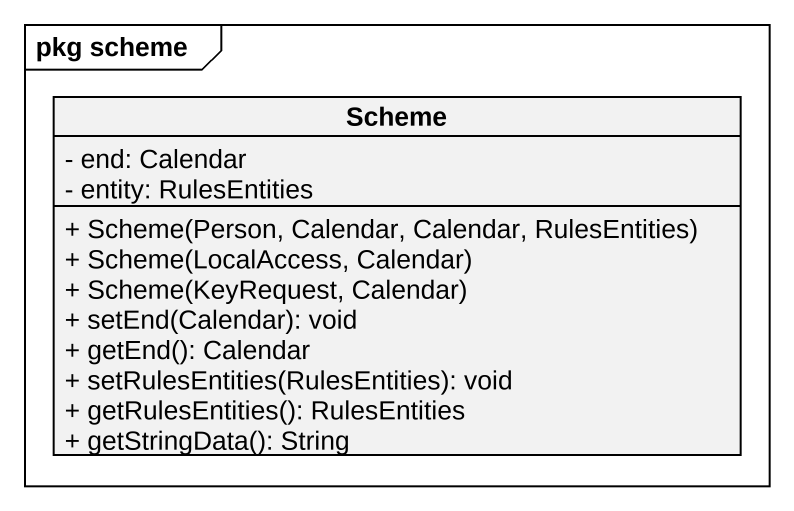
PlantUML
@startuml
mainframe pkg scheme
hide circle
hide empty members
skinparam classAttributeIconSize 0
class Scheme {
  - end: Calendar
  - entity: RulesEntities
  + Scheme(Person, Calendar, Calendar, RulesEntities)
  + Scheme(LocalAccess, Calendar)
  + Scheme(KeyRequest, Calendar)
  + setEnd(Calendar): void
  + getEnd(): Calendar
  + setRulesEntities(RulesEntities): void
  + getRulesEntities(): RulesEntities
  + getStringData(): String
}
@enduml
